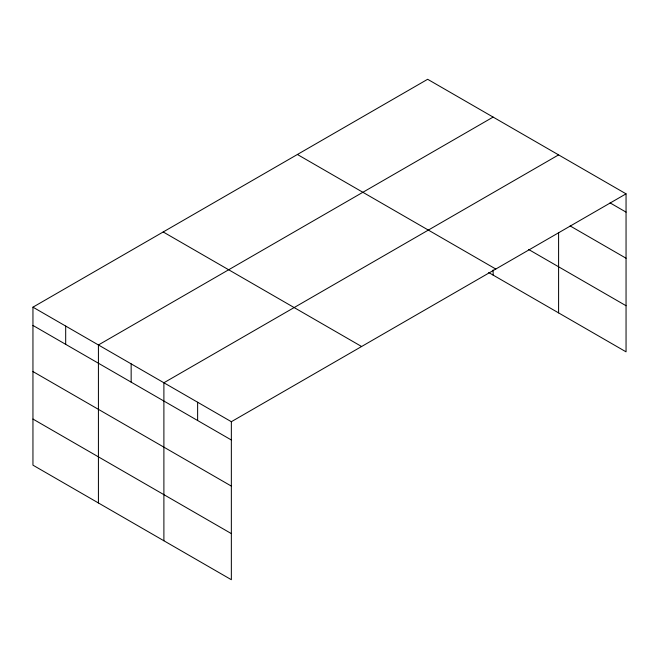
<?xml version="1.0" encoding="UTF-8"?>
<svg xmlns="http://www.w3.org/2000/svg" width="659" height="659" viewBox="0 0 659 659"><rect width="100%" height="100%" fill="white"/><g stroke="black" fill="none" stroke-linecap="round" stroke-linejoin="round"><path stroke-width="0.99" d="M626.05 193.837L427.65 79.286L32.95 307.168L32.95 465.163L231.35 579.714L231.35 421.711L626.05 193.837L626.05 351.832L488.698 272.538M493.121 117.088L98.422 344.962L98.422 502.965M558.593 154.89L163.893 382.764L163.893 540.767M610.077 202.89L626.05 212.116M570.134 225.938L626.05 258.221M528.51 249.415L626.05 305.727M297.398 154.486L495.799 269.037M163.201 231.968L361.602 346.51M32.95 307.168L231.35 421.711M32.95 325.439L231.35 439.99M32.95 371.552L231.35 486.095M32.95 419.058L231.35 533.601M558.593 232.413L558.593 312.893M493.121 269.968L493.121 275.091M197.626 402.237L197.626 420.516M131.157 363.867L131.157 382.146M65.686 326.065L65.686 344.344"/></g></svg>
